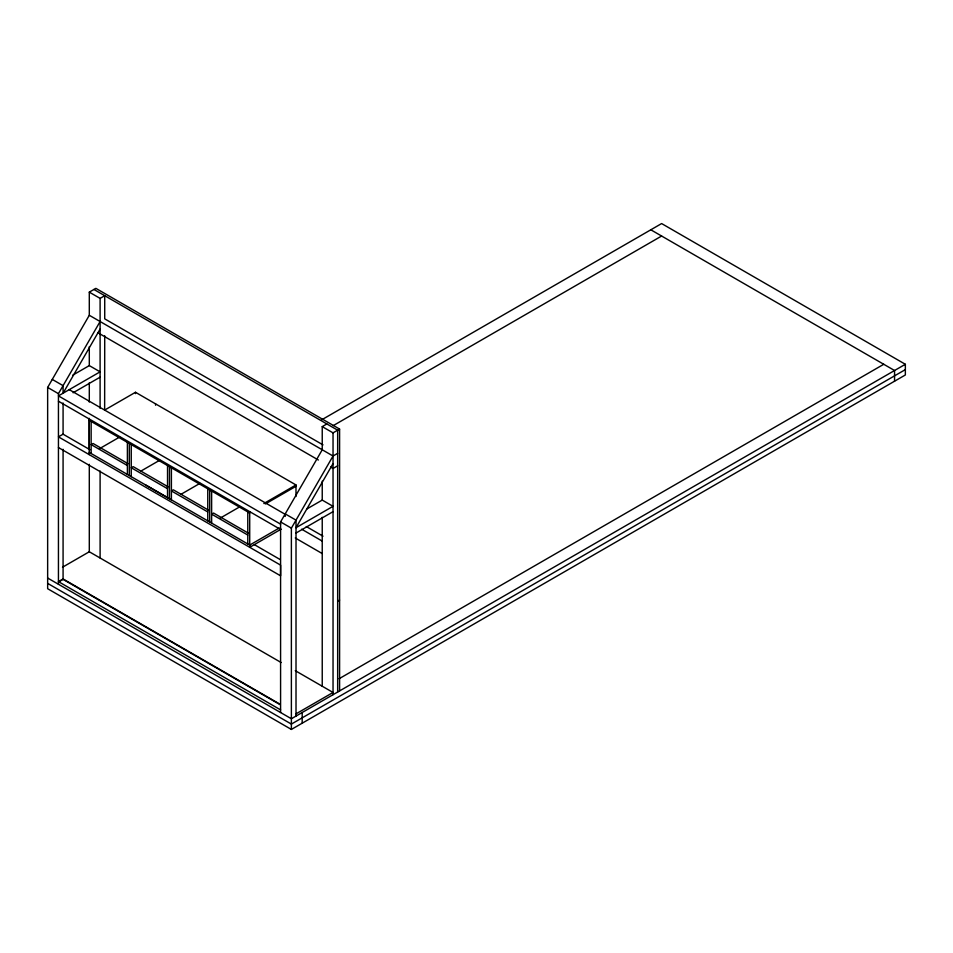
<?xml version="1.0" encoding="UTF-8"?>
<svg xmlns="http://www.w3.org/2000/svg" width="953" height="953" viewBox="0 0 953 953"><rect width="100%" height="100%" fill="white"/><g stroke="black" fill="none" stroke-linecap="round" stroke-linejoin="round"><path stroke-width="1.43" d="M58.443 584.26L58.443 393.672L100.101 321.53M58.443 582.045L63.077 579.364L63.077 449.292M89.999 449.733L63.077 434.187L63.077 403.012M89.213 454.617L89.213 418.998M135.493 393.613L135.493 392.279L295.99 484.958L295.99 496.489M155.577 405.216L155.577 403.881M279.277 527.998L249.71 545.08L249.71 547.308L281.147 529.153M249.71 511.678L249.71 545.068M322.233 686.243L322.233 517.312M321.268 420.059L661.62 223.562L905.35 364.284L905.35 374.97L291.38 729.438L47.65 588.716L47.65 387.43L89.296 315.288L89.296 292.142L95.86 288.354L339.59 429.064L339.59 690.913M100.101 329.083L63.077 393.208L63.077 385.655L52.272 379.413M280.587 712.51L280.587 521.922L322.233 449.78L322.233 426.622L326.867 423.954M291.38 729.438L291.38 528.153L333.038 456.01L337.66 453.342M333.038 463.575L296.014 527.7L333.038 506.317L322.233 500.087L306.806 508.997M89.296 292.142L100.101 298.372L104.723 295.704L104.723 318.85L323.007 444.884M72.702 375.184L89.296 365.607L100.101 371.837L58.443 395.888L280.587 524.138M73.107 392.767L100.101 377.174M63.077 434.187L58.443 436.855L280.587 565.129L280.587 575.815L58.443 447.541M135.493 392.279L104.639 410.088L104.723 335.79M99.41 448.732L119.673 437.034M140.782 471.163L159.782 460.192M180.927 494.345L199.939 483.374M62.493 567.238L89.296 551.763L281.147 662.526M333.276 425.598L661.62 236.034M322.233 426.622L333.038 432.853L339.59 429.064M219.881 518.301L240.156 506.591M263.85 503.518L295.99 484.958M265.327 503.97L295.99 486.28M337.66 465.814L333.038 468.483L330.631 467.089M296.014 533.037L333.038 511.666M337.66 601.188L339.59 600.068M339.089 678.739L883.753 364.284M296.014 713.857L333.038 692.474L295.275 670.674M905.35 364.284L291.38 718.753L47.65 578.03M905.35 369.621L291.38 724.089L47.65 583.379M650.816 229.792L894.557 370.514L894.557 381.2M93.93 289.462L337.66 430.184L337.66 692.033M89.308 315.288L333.038 456.01M97.694 332.609L318.385 460.013M69.247 389.646L284.959 514.191M306.282 526.532L323.007 536.182M301.648 529.201L322.233 541.09M47.65 387.43L58.443 393.672M280.587 521.922L291.38 528.153M58.443 401.225L280.587 529.475M295.275 537.98L322.233 553.562M89.213 420.333L249.698 513L247.78 511.892L247.78 543.949M171.397 467.792L167.537 465.564L167.537 497.621M207.766 488.782L211.626 491.009M128.071 463.694L93.072 443.49L91.143 444.598L127.392 465.529M168.216 486.876L133.17 466.648L131.252 467.756L167.537 488.722M208.445 510.105L173.327 489.83L171.397 490.938L207.766 511.94M248.471 533.215L213.555 513.048L211.626 514.167L247.78 535.038M254.344 544.639L280.063 559.494M89.213 452.389L249.71 545.08M146 485.184L171.397 499.86L171.397 467.792M280.075 704.243L63.077 578.959L58.443 581.628L280.587 709.878M63.077 579.364L280.075 704.648M333.038 432.853L333.038 694.701M322.233 481.17L322.233 500.087M302.184 712.51L302.184 723.208M296.014 716.084L296.014 520.135L285.209 513.905L285.209 516.419M211.626 491.021L211.626 523.078M209.696 489.902L209.696 521.958M207.766 488.794L207.766 520.85M169.467 466.672L169.467 498.741M131.252 444.61L131.252 476.667M129.322 443.49L129.322 475.559M127.392 442.383L127.392 474.439M100.101 298.372L100.101 408.361M100.101 470.996L100.101 557.993M91.143 421.44L91.143 453.509M89.296 346.678L89.296 365.607M89.296 382.796L89.296 402.071M89.296 418.367L89.296 449.494M89.296 464.314L89.296 551.763"/></g></svg>
